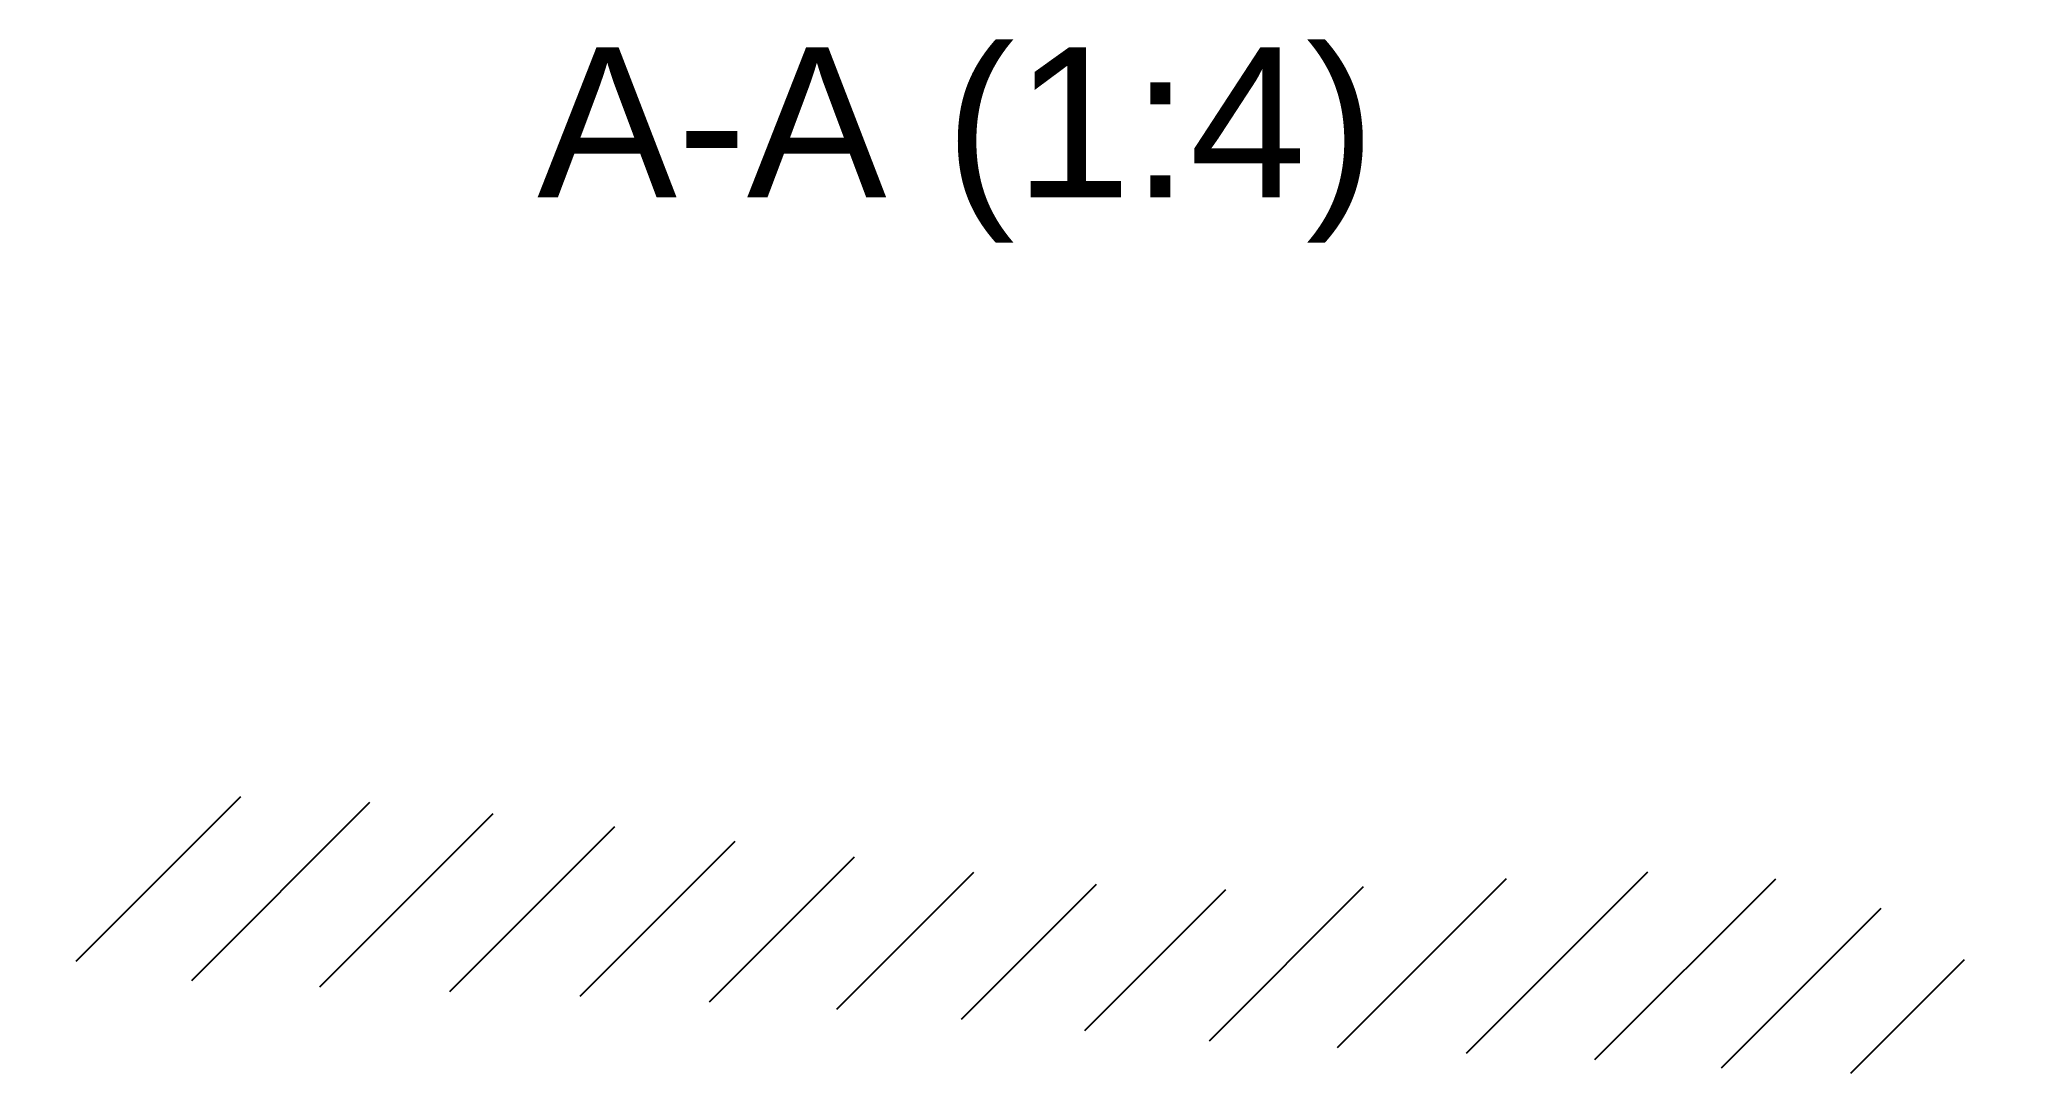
# Paper-space layout 'Presentación2' of a CAD drawing. Header units: millimetres. Extents: x 78 to 143.7, y 156.3 to 190.7.
import ezdxf

# ---------------------------------------------------------------- set-up
doc = ezdxf.new("R2010")
doc.units = ezdxf.units.MM
doc.layers.add('MD_Anotación', color=7, linetype='Continuous', lineweight=25)
doc.layers.add('MD_Sombreado', color=7, linetype='Continuous', lineweight=25)
doc.styles.get("Standard").update_dxf_attribs({"font": 'arial.ttf'})

psp = doc.layouts.new('Presentación2')

# ---------------------------------------------------------------- hatches: boundary and pattern name
at = {"layer": 'MD_Sombreado'}
h = psp.add_hatch(dxfattribs=at)
h.set_pattern_fill('ANSI31', color=256, style=0)
edge = h.paths.add_edge_path(flags=0)
edge.add_spline(control_points=[(78.154, 160.99), (78.22, 160.836), (78.305, 160.697), (78.53, 160.436), (78.667, 160.324), (79.175, 160.004), (79.64, 159.854), (81.28, 159.497), (82.974, 159.362), (90.179, 159.03), (98.321, 158.836), (107.371, 158.251), (110.745, 157.906), (115.008, 157.515), (116.425, 157.399), (121.014, 157.136), (123.863, 157.052), (128.452, 156.825), (129.312, 156.778), (133.757, 156.493), (136.699, 156.28), (140.264, 156.298), (141.344, 156.365), (142.464, 156.605), (142.774, 156.697), (143.025, 156.826)], knot_values=[-18.351069, -18.351069, -18.351069, -18.351069, -17.928418, -17.928418, -17.478801, -17.478801, -16.407204, -16.407204, -14.085654, -14.085654, -10.322431, -10.322431, -7.855257, -7.855257, -6.325205, -6.325205, -3.83819, -3.83819, -2.864004, -2.864004, -1.200578, -1.200578, -0.338883, -0.338883, 0, 0, 0, 0], degree=3, periodic=0)
edge.add_spline(control_points=[(143.025, 156.826), (143.19, 156.911), (143.345, 157.019), (143.542, 157.254), (143.602, 157.358), (143.68, 157.599), (143.692, 157.729), (143.667, 158.054), (143.605, 158.246), (143.377, 158.738), (143.139, 159.07), (142.096, 160.203), (140.966, 161.008), (139.778, 161.592)], knot_values=[-3.457956, -3.457956, -3.457956, -3.457956, -3.1058, -3.1058, -2.873787, -2.873787, -2.622296, -2.622296, -2.25164, -2.25164, -1.588953, -1.588953, 0, 0, 0, 0], degree=3, periodic=0)
edge.add_spline(control_points=[(139.778, 161.592), (138.374, 162.282), (136.89, 162.663), (133.562, 163.043), (131.734, 163.03), (125.759, 162.772), (120.635, 162.266), (111.388, 162.611), (107.178, 163.237), (98.875, 164.338), (95.085, 164.761), (88.458, 165.388), (85.531, 165.629), (82.305, 165.388), (81.419, 165.252), (80.674, 164.994)], knot_values=[-17.110614, -17.110614, -17.110614, -17.110614, -15.341132, -15.341132, -13.532158, -13.532158, -9.960003, -9.960003, -6.784454, -6.784454, -3.352553, -3.352553, -0.946088, -0.946088, 0, 0, 0, 0], degree=3, periodic=0)
edge.add_spline(control_points=[(80.674, 164.994), (80.275, 164.856), (79.892, 164.675), (79.243, 164.242), (78.97, 164.006), (78.451, 163.394), (78.253, 163.032), (78.024, 162.339), (77.98, 162.01), (78.008, 161.457), (78.058, 161.214), (78.154, 160.99)], knot_values=[-1.766466, -1.766466, -1.766466, -1.766466, -1.386246, -1.386246, -1.061271, -1.061271, -0.660685, -0.660685, -0.292475, -0.292475, 0, 0, 0, 0], degree=3, periodic=0)

# ---------------------------------------------------------------- texts
at = {"layer": 'MD_Anotación', "insert": (108.537, 183.979), "char_height": 5, "width": 30.21487, "attachment_point": 8}
psp.add_mtext('A-A (1:4)', dxfattribs=at)

doc.saveas('drawing.dxf')
